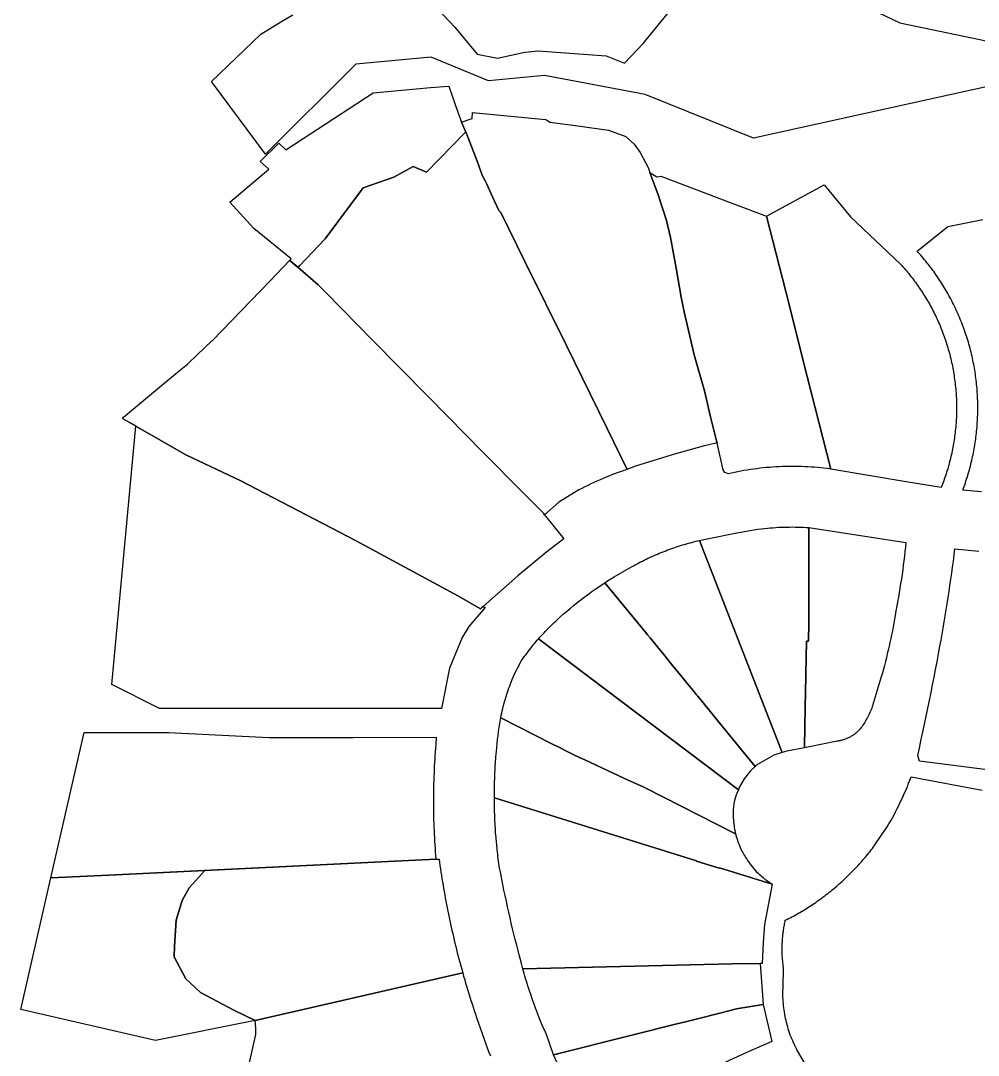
# Model space of a CAD drawing. Header units: metres. Extents: x 3 to 1005126, y 39 to 4383651.
# Drawn here: x 477235.8 to 477430.3, y 4370640.1 to 4370850.3 of the extents above; entities that cross this region are included whole.
import ezdxf

# ---------------------------------------------------------------- set-up
doc = ezdxf.new("R2010")
doc.units = ezdxf.units.M
doc.header["$MEASUREMENT"] = 0
doc.layers.add('TM_Llucmajor', color=7, linetype='Continuous')

msp = doc.modelspace()

# ---------------------------------------------------------------- linework, layer by layer
at = {"layer": 'TM_Llucmajor', "linetype": 'Continuous', "flags": 128}
for points in [[(477386.14, 4370863.43), (477414.38, 4370849.89), (477444.88, 4370843.52), (477447.28, 4370840.26), (477384.65, 4370826.43), (477362.64, 4370835.33), (477342.19, 4370839.16), (477330.82, 4370838.07), (477319.18, 4370842.88), (477303.84, 4370841.44), (477285.53, 4370823.15), (477285.53, 4370823.15), (477274.54, 4370837.91), (477284.59, 4370847.59), (477288.66, 4370850.05), (477291.07, 4370851.51)], [(477320.31, 4370852.85), (477322.81, 4370850.22), (477323.98, 4370849), (477328.52, 4370843.51), (477332.64, 4370842.71), (477338.17, 4370843.88), (477340.93, 4370844.16), (477354.69, 4370843.16), (477358.43, 4370841.65), (477362.22, 4370845.67), (477376, 4370862.53)], [(477430.94, 4370754.6), (477430.18, 4370754.67), (477429.42, 4370754.73), (477428.66, 4370754.8), (477427.9, 4370754.87), (477427.14, 4370754.95), (477427.28, 4370755.31), (477427.41, 4370755.68), (477427.54, 4370756.04), (477427.67, 4370756.41), (477427.79, 4370756.78), (477427.92, 4370757.15), (477428.03, 4370757.53), (477428.15, 4370757.9), (477428.26, 4370758.28), (477428.37, 4370758.66), (477428.48, 4370759.04), (477428.59, 4370759.42), (477428.69, 4370759.8), (477428.78, 4370760.19), (477428.88, 4370760.57), (477428.97, 4370760.96), (477429.06, 4370761.35), (477429.15, 4370761.74), (477429.23, 4370762.13), (477429.31, 4370762.53), (477429.38, 4370762.92), (477429.46, 4370763.32), (477429.53, 4370763.72), (477429.59, 4370764.12), (477429.66, 4370764.52), (477429.72, 4370764.92), (477429.77, 4370765.32), (477429.83, 4370765.72), (477429.87, 4370766.13), (477429.92, 4370766.53), (477429.96, 4370766.94), (477430, 4370767.34), (477430.04, 4370767.75), (477430.07, 4370768.16), (477430.1, 4370768.57), (477430.12, 4370768.98), (477430.15, 4370769.39), (477430.16, 4370769.8), (477430.18, 4370770.21), (477430.19, 4370770.62), (477430.2, 4370771.04), (477430.2, 4370771.45), (477430.2, 4370771.86), (477430.2, 4370772.28), (477430.19, 4370772.69), (477430.18, 4370773.1), (477430.16, 4370773.52), (477430.15, 4370773.93), (477430.12, 4370774.35), (477430.1, 4370774.76), (477430.07, 4370775.18), (477430.04, 4370775.59), (477430, 4370776.01), (477429.96, 4370776.42), (477429.92, 4370776.83), (477429.87, 4370777.25), (477429.82, 4370777.66), (477429.76, 4370778.07), (477429.71, 4370778.49), (477429.64, 4370778.9), (477429.58, 4370779.31), (477429.51, 4370779.72), (477429.44, 4370780.13), (477429.36, 4370780.54), (477429.28, 4370780.95), (477429.19, 4370781.36), (477429.11, 4370781.77), (477429.02, 4370782.18), (477428.92, 4370782.58), (477428.82, 4370782.99), (477428.72, 4370783.39), (477428.62, 4370783.79), (477428.51, 4370784.2), (477428.4, 4370784.6), (477428.28, 4370785), (477428.16, 4370785.4), (477428.04, 4370785.79), (477427.91, 4370786.19), (477427.78, 4370786.58), (477427.65, 4370786.98), (477427.51, 4370787.37), (477427.37, 4370787.76), (477427.23, 4370788.15), (477427.08, 4370788.54), (477426.94, 4370788.92), (477426.78, 4370789.31), (477426.63, 4370789.69), (477426.47, 4370790.07), (477426.3, 4370790.45), (477426.14, 4370790.83), (477425.97, 4370791.2), (477425.8, 4370791.57), (477425.62, 4370791.95), (477425.45, 4370792.32), (477425.27, 4370792.68), (477425.08, 4370793.05), (477424.9, 4370793.41), (477424.71, 4370793.77), (477424.51, 4370794.13), (477424.32, 4370794.49), (477424.12, 4370794.85), (477423.92, 4370795.2), (477423.89, 4370795.26), (477423.72, 4370795.55), (477423.51, 4370795.9), (477423.3, 4370796.24), (477423.09, 4370796.59), (477422.88, 4370796.93), (477422.66, 4370797.27), (477422.44, 4370797.6), (477422.22, 4370797.94), (477421.99, 4370798.27), (477421.77, 4370798.6), (477421.54, 4370798.93), (477421.31, 4370799.25), (477421.07, 4370799.57), (477420.84, 4370799.89), (477420.6, 4370800.21), (477420.36, 4370800.52), (477420.12, 4370800.83), (477419.87, 4370801.14), (477419.63, 4370801.45), (477419.38, 4370801.75), (477419.13, 4370802.05), (477418.88, 4370802.35), (477418.62, 4370802.64), (477418.37, 4370802.93), (477418.11, 4370803.22), (477417.85, 4370803.51), (477424.11, 4370808.5), (477431.2, 4370809.92)], [(477433.15, 4370697.97), (477418.37, 4370699.88), (477417.99, 4370701.01), (477418.33, 4370702.52), (477418.66, 4370704.02), (477418.99, 4370705.52), (477419.31, 4370707.03), (477420.07, 4370710.67), (477420.39, 4370712.23), (477420.71, 4370713.8), (477421.02, 4370715.37), (477421.33, 4370716.95), (477421.63, 4370718.52), (477421.92, 4370720.09), (477422.21, 4370721.66), (477422.5, 4370723.24), (477422.73, 4370724.47), (477422.95, 4370725.7), (477423.17, 4370726.93), (477423.38, 4370728.16), (477423.59, 4370729.4), (477423.79, 4370730.63), (477423.99, 4370731.87), (477424.18, 4370733.1), (477424.37, 4370734.34), (477424.55, 4370735.58), (477424.73, 4370736.82), (477424.9, 4370738.06), (477425.07, 4370739.3), (477425.23, 4370740.54), (477425.39, 4370741.78), (477425.54, 4370743.02), (477426.23, 4370742.94), (477426.92, 4370742.86), (477427.62, 4370742.79), (477428.31, 4370742.72), (477429, 4370742.65), (477429.7, 4370742.59), (477430.39, 4370742.53)], [(477408.1, 4370615.97), (477393.75, 4370640.71), (477393.54, 4370641.09), (477393.34, 4370641.47), (477393.15, 4370641.86), (477392.96, 4370642.25), (477392.88, 4370642.43), (477392.82, 4370642.54), (477392.78, 4370642.64), (477392.61, 4370643.04), (477392.44, 4370643.45), (477392.28, 4370643.84), (477392.12, 4370644.25), (477391.98, 4370644.67), (477391.84, 4370645.09), (477391.71, 4370645.49), (477391.58, 4370645.91), (477391.46, 4370646.33), (477391.35, 4370646.77), (477391.25, 4370647.2), (477391.16, 4370647.62), (477391.07, 4370648.04), (477390.99, 4370648.47), (477390.92, 4370648.91), (477390.86, 4370649.34), (477390.8, 4370649.77), (477390.75, 4370650.21), (477390.71, 4370650.64), (477390.68, 4370651.07), (477390.67, 4370651.2), (477390.65, 4370651.47), (477390.63, 4370651.94), (477390.62, 4370652.38), (477390.62, 4370652.82), (477390.63, 4370653.25), (477390.64, 4370653.67), (477390.66, 4370654.11), (477390.73, 4370657.8), (477390.51, 4370659.76), (477390.5, 4370660.01), (477390.48, 4370660.25), (477390.47, 4370660.5), (477390.47, 4370660.74), (477390.46, 4370660.99), (477390.46, 4370661.23), (477390.45, 4370661.47), (477390.45, 4370661.73), (477390.46, 4370661.97), (477390.46, 4370662.21), (477390.47, 4370662.46), (477390.48, 4370662.71), (477390.49, 4370662.95), (477390.5, 4370663.19), (477390.52, 4370663.44), (477390.53, 4370663.69), (477390.55, 4370663.93), (477390.58, 4370664.17), (477390.6, 4370664.42), (477390.63, 4370664.66), (477390.65, 4370664.9), (477390.68, 4370665.14), (477390.72, 4370665.38), (477390.75, 4370665.62), (477390.79, 4370665.88), (477390.83, 4370666.11), (477390.87, 4370666.36), (477390.91, 4370666.59), (477390.95, 4370666.83), (477391, 4370667.07), (477391.05, 4370667.31), (477391.1, 4370667.55), (477391.44, 4370667.72), (477391.77, 4370667.89), (477392.1, 4370668.06), (477392.44, 4370668.24), (477392.77, 4370668.42), (477393.1, 4370668.6), (477393.43, 4370668.79), (477393.76, 4370668.97), (477394.08, 4370669.16), (477394.41, 4370669.35), (477394.73, 4370669.55), (477395.06, 4370669.75), (477395.38, 4370669.95), (477395.7, 4370670.15), (477396.02, 4370670.35), (477396.34, 4370670.56), (477396.65, 4370670.77), (477396.97, 4370670.98), (477397.28, 4370671.2), (477397.59, 4370671.41), (477397.9, 4370671.63), (477398.21, 4370671.86), (477398.52, 4370672.08), (477398.82, 4370672.31), (477399.13, 4370672.53), (477399.43, 4370672.77), (477399.73, 4370673), (477400.03, 4370673.24), (477400.33, 4370673.47), (477400.62, 4370673.71), (477400.92, 4370673.96), (477401.21, 4370674.2), (477401.5, 4370674.45), (477401.79, 4370674.7), (477402.07, 4370674.95), (477402.36, 4370675.2), (477402.64, 4370675.46), (477402.92, 4370675.71), (477403.2, 4370675.97), (477403.47, 4370676.24), (477403.75, 4370676.5), (477404.02, 4370676.77), (477404.29, 4370677.03), (477404.56, 4370677.3), (477404.82, 4370677.57), (477405.09, 4370677.85), (477405.35, 4370678.12), (477405.61, 4370678.4), (477405.87, 4370678.68), (477406.12, 4370678.96), (477406.37, 4370679.24), (477406.63, 4370679.53), (477406.87, 4370679.81), (477407.12, 4370680.1), (477407.36, 4370680.39), (477407.6, 4370680.68), (477407.84, 4370680.97), (477408.08, 4370681.26), (477408.31, 4370681.56), (477408.55, 4370681.86), (477408.78, 4370682.16), (477409, 4370682.46), (477409.23, 4370682.76), (477409.45, 4370683.06), (477411.8, 4370686.55), (477412.16, 4370687.16), (477412.51, 4370687.77), (477412.85, 4370688.38), (477413.18, 4370689), (477413.51, 4370689.62), (477413.84, 4370690.25), (477414.15, 4370690.88), (477414.46, 4370691.52), (477414.76, 4370692.15), (477415.05, 4370692.79), (477415.34, 4370693.44), (477415.62, 4370694.08), (477415.89, 4370694.73), (477416.15, 4370695.39), (477416.41, 4370696.04), (477416.66, 4370696.7), (477431.07, 4370693.97)], [(477282.24, 4370638.31), (477283.56, 4370644.35), (477283.59, 4370645.62), (477283.43, 4370647.21), (477325.58, 4370656.88), (477325.77, 4370656.19), (477325.98, 4370655.49), (477326.18, 4370654.79), (477326.6, 4370653.39), (477327.26, 4370651.29), (477327.48, 4370650.61), (477327.7, 4370649.9), (477327.93, 4370649.21), (477328.16, 4370648.51), (477328.4, 4370647.82), (477329.54, 4370644.54), (477330.84, 4370640.91), (477331.2, 4370640.01)], [(477345.02, 4370637.96), (477344.04, 4370640.25), (477359.66, 4370644.17), (477360.73, 4370644.42), (477368.54, 4370646.38), (477371.13, 4370647.02), (477373, 4370647.5), (477378.08, 4370648.77), (477381.19, 4370649.54), (477386.61, 4370650.43), (477388.33, 4370642.92), (477383.59, 4370640.82), (477383.59, 4370640.82), (477378.96, 4370638.71)]]:
    msp.add_lwpolyline(points, dxfattribs=at)
for points in [[(477307.41, 4370835.66), (477319.01, 4370836.69), (477319.01, 4370836.69), (477322.75, 4370837.02), (477324.61, 4370831.73), (477325.34, 4370829.7), (477326.18, 4370827.76), (477326.2, 4370827.72), (477326.06, 4370827.61), (477318.23, 4370819.51), (477315.49, 4370820.69), (477311.58, 4370818.48), (477305.37, 4370816.35), (477297.62, 4370805.98), (477292.42, 4370800.53), (477292.09, 4370800.21), (477290.46, 4370801.61), (477290.75, 4370801.9), (477283.15, 4370808.09), (477278.25, 4370813.43), (477278.25, 4370813.43), (477278.25, 4370813.43), (477286.17, 4370820.11), (477284.45, 4370821.69), (477288.21, 4370825.43), (477288.21, 4370825.43), (477288.21, 4370825.43), (477289.68, 4370824.08), (477307.41, 4370835.66)], [(477348.95, 4370828.92), (477355.18, 4370828.06), (477358.72, 4370826.75), (477360.38, 4370825.19), (477361.6, 4370823.51), (477363.24, 4370820.47), (477363.61, 4370819.44), (477365.26, 4370814.91), (477367, 4370809.69), (477367.79, 4370806.24), (477368.22, 4370804.1), (477368.94, 4370800.02), (477369.98, 4370794.1), (477370.57, 4370791.17), (477372.57, 4370782.42), (477374.68, 4370775.09), (477375.93, 4370769.8), (477377.14, 4370764.94), (477377.23, 4370764.54), (477374.43, 4370763.84), (477368.34, 4370762.15), (477367.93, 4370762.03), (477360.68, 4370759.8), (477358.93, 4370759.14), (477358.88, 4370759.24), (477354.9, 4370767.45), (477349.77, 4370777.92), (477346.66, 4370784.29), (477338.22, 4370801.41), (477333.34, 4370811.31), (477333.16, 4370811.49), (477332.89, 4370811.76), (477331.63, 4370814.53), (477330.47, 4370817.08), (477330.18, 4370817.66), (477329.54, 4370818.92), (477328.5, 4370821.73), (477326.71, 4370826.53), (477326.2, 4370827.72), (477326.18, 4370827.76), (477325.34, 4370829.7), (477327.47, 4370830.43), (477327.55, 4370831.65), (477342.41, 4370830.25), (477342.58, 4370830.14), (477343.3, 4370829.7), (477348.95, 4370828.92)], [(477307.29, 4370785.38), (477301.16, 4370791.61), (477297.59, 4370795.26), (477296.24, 4370796.64), (477292.09, 4370800.21), (477292.42, 4370800.53), (477297.62, 4370805.98), (477305.37, 4370816.35), (477311.58, 4370818.48), (477315.49, 4370820.69), (477318.23, 4370819.51), (477326.06, 4370827.61), (477326.2, 4370827.72), (477326.71, 4370826.53), (477328.5, 4370821.73), (477329.54, 4370818.92), (477330.18, 4370817.66), (477330.47, 4370817.08), (477331.63, 4370814.53), (477332.89, 4370811.76), (477333.16, 4370811.49), (477333.34, 4370811.31), (477338.22, 4370801.41), (477346.66, 4370784.29), (477349.77, 4370777.92), (477354.9, 4370767.45), (477358.88, 4370759.24), (477358.93, 4370759.14), (477356, 4370758.12), (477355.36, 4370757.86), (477354.1, 4370757.32), (477353.48, 4370757.04), (477352.85, 4370756.76), (477352.23, 4370756.48), (477351.61, 4370756.19), (477351, 4370755.9), (477350.38, 4370755.6), (477349.77, 4370755.3), (477349.16, 4370754.99), (477345.09, 4370752.48), (477342.22, 4370749.91), (477342.08, 4370750.09), (477342.14, 4370750.13), (477335.34, 4370756.86), (477332.09, 4370760.18), (477329.66, 4370762.64), (477322.54, 4370769.91), (477318.38, 4370774.14), (477307.29, 4370785.38)], [(477377.32, 4370764.2), (477377.23, 4370764.54), (477377.14, 4370764.94), (477375.93, 4370769.8), (477374.68, 4370775.09), (477372.57, 4370782.42), (477370.57, 4370791.17), (477369.98, 4370794.1), (477368.94, 4370800.02), (477368.22, 4370804.1), (477367.79, 4370806.24), (477367, 4370809.69), (477365.26, 4370814.91), (477363.61, 4370819.44), (477364.99, 4370818.55), (477365.79, 4370818.73), (477380.41, 4370813.18), (477387.31, 4370810.56), (477391.19, 4370795.26), (477395.56, 4370778.04), (477400.32, 4370759.21), (477400.11, 4370759.24), (477399.58, 4370759.31), (477398.94, 4370759.38), (477398.3, 4370759.45), (477397.65, 4370759.51), (477397, 4370759.57), (477396.35, 4370759.62), (477395.7, 4370759.66), (477395.05, 4370759.69), (477394.4, 4370759.71), (477393.75, 4370759.73), (477393.1, 4370759.74), (477392.45, 4370759.75), (477391.79, 4370759.74), (477391.14, 4370759.73), (477390.49, 4370759.71), (477389.84, 4370759.68), (477389.18, 4370759.65), (477388.53, 4370759.61), (477387.88, 4370759.56), (477387.23, 4370759.5), (477386.58, 4370759.44), (477385.94, 4370759.37), (477385.29, 4370759.29), (477384.64, 4370759.2), (477384, 4370759.11), (477383.36, 4370759.01), (477382.71, 4370758.9), (477382.07, 4370758.79), (477381.44, 4370758.67), (477380.8, 4370758.54), (477380.17, 4370758.4), (477379.53, 4370758.26), (477378.84, 4370758.51), (477378.49, 4370759.03), (477377.32, 4370764.2)], [(477391.19, 4370795.26), (477387.31, 4370810.56), (477398.96, 4370816.93), (477404.36, 4370810.43), (477414.5, 4370800.84), (477414.74, 4370800.57), (477414.98, 4370800.3), (477415.22, 4370800.03), (477415.46, 4370799.76), (477415.7, 4370799.48), (477415.93, 4370799.2), (477416.16, 4370798.92), (477416.39, 4370798.63), (477416.62, 4370798.35), (477416.85, 4370798.06), (477417.07, 4370797.76), (477417.3, 4370797.47), (477417.52, 4370797.17), (477417.73, 4370796.87), (477417.95, 4370796.57), (477418.16, 4370796.26), (477418.37, 4370795.96), (477418.58, 4370795.65), (477418.79, 4370795.33), (477418.84, 4370795.26), (477419, 4370795.02), (477419.2, 4370794.7), (477419.4, 4370794.38), (477419.59, 4370794.06), (477419.79, 4370793.74), (477419.98, 4370793.41), (477420.17, 4370793.09), (477420.36, 4370792.76), (477420.54, 4370792.42), (477420.72, 4370792.09), (477420.9, 4370791.75), (477421.08, 4370791.42), (477421.25, 4370791.08), (477421.42, 4370790.73), (477421.59, 4370790.39), (477421.76, 4370790.04), (477421.92, 4370789.69), (477422.08, 4370789.34), (477422.23, 4370788.99), (477422.39, 4370788.64), (477422.54, 4370788.29), (477422.69, 4370787.93), (477422.83, 4370787.57), (477422.97, 4370787.21), (477423.11, 4370786.85), (477423.24, 4370786.49), (477423.38, 4370786.12), (477423.5, 4370785.76), (477423.63, 4370785.39), (477423.75, 4370785.02), (477423.87, 4370784.65), (477423.99, 4370784.28), (477424.1, 4370783.91), (477424.21, 4370783.53), (477424.31, 4370783.16), (477424.42, 4370782.78), (477424.51, 4370782.4), (477424.61, 4370782.03), (477424.7, 4370781.65), (477424.79, 4370781.27), (477424.88, 4370780.89), (477424.96, 4370780.51), (477425.04, 4370780.12), (477425.11, 4370779.74), (477425.18, 4370779.36), (477425.25, 4370778.97), (477425.32, 4370778.59), (477425.38, 4370778.2), (477425.43, 4370777.82), (477425.49, 4370777.43), (477425.54, 4370777.04), (477425.59, 4370776.66), (477425.63, 4370776.27), (477425.67, 4370775.88), (477425.71, 4370775.49), (477425.74, 4370775.11), (477425.77, 4370774.72), (477425.8, 4370774.33), (477425.82, 4370773.94), (477425.84, 4370773.55), (477425.85, 4370773.17), (477425.87, 4370772.78), (477425.87, 4370772.39), (477425.88, 4370772), (477425.88, 4370771.62), (477425.88, 4370771.23), (477425.87, 4370770.84), (477425.86, 4370770.46), (477425.85, 4370770.07), (477425.84, 4370769.69), (477425.82, 4370769.3), (477425.8, 4370768.92), (477425.77, 4370768.53), (477425.74, 4370768.15), (477425.71, 4370767.77), (477425.67, 4370767.39), (477425.63, 4370767.01), (477425.59, 4370766.63), (477425.54, 4370766.25), (477425.49, 4370765.87), (477425.44, 4370765.49), (477425.39, 4370765.12), (477425.33, 4370764.74), (477425.27, 4370764.37), (477425.2, 4370764), (477425.13, 4370763.63), (477425.06, 4370763.26), (477424.99, 4370762.89), (477424.91, 4370762.52), (477424.83, 4370762.15), (477424.74, 4370761.79), (477424.66, 4370761.42), (477424.57, 4370761.06), (477424.48, 4370760.7), (477424.38, 4370760.34), (477424.28, 4370759.98), (477424.18, 4370759.63), (477424.08, 4370759.27), (477423.97, 4370758.92), (477423.86, 4370758.57), (477423.75, 4370758.22), (477423.63, 4370757.87), (477423.51, 4370757.53), (477423.39, 4370757.18), (477423.27, 4370756.84), (477423.14, 4370756.5), (477423.02, 4370756.16), (477422.88, 4370755.82), (477422.75, 4370755.49), (477415.62, 4370756.63), (477400.32, 4370759.21), (477395.56, 4370778.04), (477391.19, 4370795.26)], [(477307.29, 4370785.38), (477318.38, 4370774.14), (477322.54, 4370769.91), (477329.66, 4370762.64), (477332.09, 4370760.18), (477335.34, 4370756.86), (477342.14, 4370750.13), (477342.08, 4370750.09), (477342.22, 4370749.91), (477346.12, 4370745.05), (477342.65, 4370742.43), (477336.8, 4370737.52), (477332.08, 4370733.37), (477329.73, 4370731.3), (477329.42, 4370731.03), (477329.21, 4370730.82), (477324.72, 4370733.38), (477303.81, 4370744.71), (477280.53, 4370756.82), (477269.37, 4370762.11), (477259.16, 4370767.95), (477257.91, 4370768.67), (477256.55, 4370769.44), (477256.51, 4370769.47), (477256.67, 4370769.73), (477267.67, 4370778.89), (477269.66, 4370780.55), (477270.01, 4370780.88), (477274.64, 4370785.26), (477274.74, 4370785.36), (477286.39, 4370797.4), (477290.41, 4370801.55), (477290.46, 4370801.61), (477291.98, 4370800.3), (477292.07, 4370800.22), (477296.24, 4370796.64), (477297.59, 4370795.26), (477301.16, 4370791.61), (477307.29, 4370785.38)], [(477329.73, 4370731.3), (477330.12, 4370731.09), (477326.81, 4370727.26), (477325.46, 4370724.99), (477322.91, 4370718.8), (477321.25, 4370710.59), (477264, 4370710.55), (477254.34, 4370715.44), (477259.16, 4370767.95), (477269.37, 4370762.11), (477280.53, 4370756.82), (477303.81, 4370744.71), (477324.72, 4370733.38), (477329.21, 4370730.82), (477329.42, 4370731.03), (477329.73, 4370731.3)], [(477390.49, 4370701.63), (477373.68, 4370744.71), (477373.91, 4370744.76), (477374.58, 4370744.91), (477375.24, 4370745.05), (477375.91, 4370745.19), (477376.57, 4370745.33), (477377.91, 4370745.61), (477378.57, 4370745.74), (477379.24, 4370745.88), (477379.91, 4370746.01), (477380.58, 4370746.13), (477381.24, 4370746.26), (477383.25, 4370746.62), (477383.92, 4370746.74), (477384.32, 4370746.8), (477384.72, 4370746.86), (477385.12, 4370746.92), (477385.52, 4370746.98), (477386.9, 4370747.15), (477387.46, 4370747.21), (477388.02, 4370747.26), (477388.58, 4370747.3), (477389.15, 4370747.34), (477389.71, 4370747.38), (477390.27, 4370747.4), (477390.84, 4370747.42), (477391.4, 4370747.44), (477391.97, 4370747.44), (477392.53, 4370747.45), (477393.09, 4370747.44), (477393.66, 4370747.43), (477394.22, 4370747.41), (477394.78, 4370747.39), (477395.35, 4370747.36), (477395.91, 4370747.32), (477395.88, 4370728.01), (477395.84, 4370724.26), (477395.39, 4370724.26), (477395.35, 4370720.85), (477395.29, 4370717.59), (477395.28, 4370716.85), (477395.23, 4370714.21), (477395.1, 4370707.06), (477395.02, 4370702.62), (477391.43, 4370701.91), (477390.49, 4370701.63)], [(477395.02, 4370702.62), (477395.1, 4370707.06), (477395.23, 4370714.21), (477395.28, 4370716.85), (477395.29, 4370717.59), (477395.35, 4370720.85), (477395.39, 4370724.26), (477395.84, 4370724.26), (477395.88, 4370728.01), (477395.91, 4370747.32), (477415.61, 4370744.31), (477415.51, 4370743.38), (477415.41, 4370742.44), (477415.3, 4370741.52), (477415.18, 4370740.59), (477415.06, 4370739.66), (477414.94, 4370738.73), (477414.81, 4370737.8), (477414.67, 4370736.88), (477414.53, 4370735.95), (477414.38, 4370735.03), (477414.23, 4370734.1), (477414.08, 4370733.18), (477413.91, 4370732.26), (477413.75, 4370731.34), (477413.58, 4370730.42), (477413.4, 4370729.5), (477413.27, 4370728.71), (477413.13, 4370727.93), (477412.99, 4370727.14), (477412.84, 4370726.35), (477412.69, 4370725.57), (477412.52, 4370724.78), (477412.36, 4370724), (477412.19, 4370723.22), (477412.01, 4370722.44), (477411.82, 4370721.66), (477411.63, 4370720.89), (477411.44, 4370720.11), (477411.24, 4370719.34), (477411.03, 4370718.56), (477410.82, 4370717.79), (477410.6, 4370717.03), (477408.77, 4370710.94), (477408.65, 4370710.64), (477408.54, 4370710.34), (477408.41, 4370710.04), (477408.28, 4370709.74), (477408.15, 4370709.45), (477408.01, 4370709.16), (477407.86, 4370708.87), (477407.71, 4370708.59), (477407.55, 4370708.31), (477407.39, 4370708.03), (477407.22, 4370707.75), (477407.05, 4370707.48), (477406.87, 4370707.21), (477406.69, 4370706.95), (477406.5, 4370706.69), (477406.31, 4370706.43), (477406.2, 4370706.31), (477406.08, 4370706.19), (477405.97, 4370706.07), (477405.85, 4370705.95), (477405.72, 4370705.84), (477405.6, 4370705.73), (477405.47, 4370705.62), (477405.34, 4370705.52), (477405.2, 4370705.41), (477405.07, 4370705.31), (477404.93, 4370705.21), (477404.79, 4370705.12), (477404.65, 4370705.03), (477404.5, 4370704.94), (477404.35, 4370704.85), (477404.2, 4370704.77), (477404.05, 4370704.69), (477403.9, 4370704.62), (477403.75, 4370704.55), (477403.59, 4370704.48), (477403.44, 4370704.41), (477403.28, 4370704.35), (477403.12, 4370704.29), (477402.96, 4370704.24), (477402.8, 4370704.19), (477402.64, 4370704.14), (477402.47, 4370704.09), (477402.31, 4370704.05), (477402.15, 4370704.02), (477401.99, 4370703.99), (477401.82, 4370703.96), (477401.66, 4370703.93), (477395.02, 4370702.62)], [(477362.99, 4370725.73), (477354.42, 4370736.13), (477355.02, 4370736.52), (477355.68, 4370736.94), (477356.34, 4370737.35), (477359.88, 4370739.35), (477360.25, 4370739.56), (477360.61, 4370739.76), (477360.98, 4370739.96), (477361.35, 4370740.15), (477361.72, 4370740.34), (477362.09, 4370740.53), (477362.46, 4370740.72), (477362.84, 4370740.9), (477363.21, 4370741.09), (477363.59, 4370741.26), (477363.97, 4370741.44), (477364.35, 4370741.61), (477364.74, 4370741.78), (477365.12, 4370741.94), (477365.51, 4370742.11), (477365.89, 4370742.26), (477366.28, 4370742.42), (477366.67, 4370742.57), (477367.06, 4370742.72), (477367.45, 4370742.87), (477367.85, 4370743.01), (477368.24, 4370743.15), (477368.64, 4370743.29), (477369.03, 4370743.42), (477369.43, 4370743.55), (477369.83, 4370743.68), (477370.23, 4370743.8), (477370.63, 4370743.92), (477371.03, 4370744.04), (477371.43, 4370744.15), (477371.83, 4370744.26), (477372.23, 4370744.37), (477373.25, 4370744.61), (477373.68, 4370744.71), (477390.49, 4370701.63), (477388.78, 4370701.12), (477385.44, 4370699.17), (477385, 4370698.78), (477380.97, 4370703.69), (477377.66, 4370707.74), (477373.31, 4370713.08), (477373.01, 4370713.45), (477372.66, 4370713.88), (477370.98, 4370715.94), (477370.17, 4370716.94), (477367.95, 4370719.65), (477366.41, 4370721.54), (477365.06, 4370723.2), (477363.62, 4370724.96), (477363.12, 4370725.57), (477362.99, 4370725.73)], [(477381.56, 4370694.08), (477340.97, 4370724.72), (477341.27, 4370725.06), (477341.83, 4370725.68), (477342.11, 4370725.98), (477342.4, 4370726.28), (477342.68, 4370726.58), (477342.97, 4370726.88), (477343.27, 4370727.17), (477343.56, 4370727.47), (477343.86, 4370727.76), (477344.16, 4370728.04), (477344.46, 4370728.33), (477344.76, 4370728.61), (477345.38, 4370729.17), (477346, 4370729.71), (477346.32, 4370729.98), (477346.91, 4370730.49), (477347.5, 4370730.99), (477348.1, 4370731.48), (477348.71, 4370731.97), (477349.32, 4370732.45), (477349.94, 4370732.93), (477351.18, 4370733.87), (477351.81, 4370734.32), (477352.44, 4370734.78), (477353.72, 4370735.66), (477354.42, 4370736.13), (477362.99, 4370725.73), (477363.12, 4370725.57), (477363.62, 4370724.96), (477365.06, 4370723.2), (477366.41, 4370721.54), (477367.95, 4370719.65), (477370.17, 4370716.94), (477370.98, 4370715.94), (477372.66, 4370713.88), (477373.01, 4370713.45), (477373.31, 4370713.08), (477377.66, 4370707.74), (477380.97, 4370703.69), (477385, 4370698.78), (477384, 4370697.9), (477382.72, 4370696.28), (477381.8, 4370694.67), (477381.56, 4370694.08)], [(477343.83, 4370703.34), (477333.31, 4370708.66), (477333.33, 4370708.76), (477333.41, 4370709.21), (477333.51, 4370709.66), (477333.6, 4370710.11), (477333.71, 4370710.56), (477333.93, 4370711.46), (477334.05, 4370711.9), (477334.18, 4370712.35), (477334.31, 4370712.79), (477334.59, 4370713.67), (477334.74, 4370714.1), (477334.89, 4370714.54), (477335.05, 4370714.97), (477335.21, 4370715.4), (477335.64, 4370716.46), (477335.84, 4370716.94), (477336.05, 4370717.41), (477336.26, 4370717.87), (477336.49, 4370718.34), (477336.71, 4370718.8), (477336.95, 4370719.26), (477337.19, 4370719.72), (477337.44, 4370720.17), (477337.67, 4370720.51), (477337.91, 4370720.84), (477338.15, 4370721.18), (477338.4, 4370721.51), (477338.64, 4370721.85), (477338.89, 4370722.18), (477339.15, 4370722.51), (477339.4, 4370722.83), (477339.66, 4370723.16), (477339.92, 4370723.48), (477340.19, 4370723.8), (477340.45, 4370724.12), (477340.72, 4370724.43), (477340.97, 4370724.72), (477381.56, 4370694.08), (477381.13, 4370693.04), (477380.76, 4370691.89), (477380.71, 4370691.6), (477380.67, 4370691.31), (477380.64, 4370691.02), (477380.6, 4370690.72), (477380.54, 4370689.82), (477380.53, 4370689.52), (477380.53, 4370688.6), (477380.59, 4370687.67), (477380.65, 4370687.05), (477380.7, 4370686.74), (477380.74, 4370686.43), (477380.8, 4370686.12), (477380.85, 4370685.81), (477381, 4370685.14), (477362.61, 4370694.45), (477362.35, 4370694.57), (477358.43, 4370696.39), (477357.17, 4370696.97), (477350.38, 4370700.13), (477349.42, 4370700.57), (477347.85, 4370701.3), (477347.08, 4370701.69), (477345.09, 4370702.7), (477343.83, 4370703.34)], [(477373.07, 4370679.65), (477332.03, 4370692.42), (477332.03, 4370692.95), (477332.04, 4370693.43), (477332.04, 4370693.89), (477332.04, 4370694.35), (477332.05, 4370694.81), (477332.05, 4370695.27), (477332.06, 4370695.73), (477332.08, 4370696.19), (477332.09, 4370696.65), (477332.11, 4370697.11), (477332.13, 4370697.57), (477332.15, 4370698.03), (477332.17, 4370698.49), (477332.2, 4370698.95), (477332.22, 4370699.41), (477332.26, 4370699.87), (477332.29, 4370700.33), (477332.32, 4370700.79), (477332.41, 4370701.83), (477332.49, 4370702.64), (477332.57, 4370703.46), (477332.67, 4370704.27), (477332.77, 4370705.08), (477332.87, 4370705.89), (477332.99, 4370706.7), (477333.11, 4370707.51), (477333.24, 4370708.31), (477333.31, 4370708.66), (477343.83, 4370703.34), (477345.09, 4370702.7), (477347.08, 4370701.69), (477347.85, 4370701.3), (477349.42, 4370700.57), (477350.38, 4370700.13), (477357.17, 4370696.97), (477358.43, 4370696.39), (477362.35, 4370694.57), (477362.61, 4370694.45), (477381, 4370685.14), (477381.07, 4370684.89), (477381.15, 4370684.58), (477381.24, 4370684.27), (477381.54, 4370683.37), (477381.66, 4370683.07), (477381.77, 4370682.77), (477382.16, 4370681.9), (477382.3, 4370681.61), (477382.45, 4370681.33), (477382.6, 4370681.04), (477382.76, 4370680.77), (477382.92, 4370680.49), (477383.08, 4370680.22), (477383.26, 4370679.95), (477383.43, 4370679.69), (477383.61, 4370679.43), (477383.8, 4370679.17), (477384.18, 4370678.67), (477384.58, 4370678.19), (477385.21, 4370677.5), (477385.65, 4370677.06), (477385.88, 4370676.85), (477386.1, 4370676.65), (477386.33, 4370676.45), (477386.57, 4370676.25), (477386.8, 4370676.06), (477387.04, 4370675.87), (477387.28, 4370675.69), (477387.52, 4370675.52), (477387.76, 4370675.34), (477388.26, 4370675.02), (477388.45, 4370674.89), (477377.73, 4370678.2), (477377.7, 4370678.12), (477373.05, 4370679.58), (477373.07, 4370679.65)], [(477241.92, 4370676.18), (477248.67, 4370705.73), (477265.83, 4370705.72), (477286.3, 4370704.7), (477288.69, 4370704.7), (477294.14, 4370704.71), (477303.43, 4370704.71), (477320.2, 4370704.74), (477320.1, 4370703.22), (477320.04, 4370702.5), (477319.99, 4370701.77), (477319.94, 4370701.05), (477319.89, 4370700.32), (477319.85, 4370699.6), (477319.81, 4370698.87), (477319.78, 4370698.14), (477319.75, 4370697.42), (477319.72, 4370696.69), (477319.69, 4370695.96), (477319.67, 4370695.23), (477319.66, 4370694.51), (477319.65, 4370693.78), (477319.64, 4370693.05), (477319.63, 4370692.32), (477319.63, 4370691.6), (477319.63, 4370690.87), (477319.64, 4370690.14), (477319.65, 4370689.41), (477319.67, 4370688.68), (477319.68, 4370687.96), (477319.7, 4370687.23), (477319.73, 4370686.5), (477319.76, 4370685.78), (477319.79, 4370685.05), (477319.83, 4370684.32), (477319.87, 4370683.6), (477319.91, 4370682.87), (477319.96, 4370682.14), (477320.01, 4370681.42), (477320.07, 4370680.69), (477320.13, 4370679.97), (477253.68, 4370676.74), (477241.92, 4370676.18)], [(477332.03, 4370692.42), (477373.07, 4370679.65), (477373.05, 4370679.58), (477377.7, 4370678.12), (477377.73, 4370678.2), (477388.45, 4370674.89), (477386.88, 4370666.67), (477386.61, 4370663.06), (477386.39, 4370658.81), (477385.98, 4370658.79), (477380.34, 4370658.69), (477337.79, 4370657.71), (477337.64, 4370658.26), (477337.5, 4370658.78), (477337.24, 4370659.79), (477337.11, 4370660.3), (477336.82, 4370661.42), (477336.54, 4370662.53), (477336.26, 4370663.63), (477335.98, 4370664.75), (477335.71, 4370665.85), (477335.45, 4370666.97), (477335.19, 4370668.08), (477334.93, 4370669.2), (477334.68, 4370670.32), (477334.44, 4370671.44), (477334.2, 4370672.56), (477333.96, 4370673.68), (477333.73, 4370674.8), (477333.51, 4370675.92), (477333.29, 4370677.05), (477333.07, 4370678.17), (477332.93, 4370679.11), (477332.87, 4370679.59), (477332.8, 4370680.06), (477332.74, 4370680.54), (477332.68, 4370681.01), (477332.63, 4370681.49), (477332.58, 4370681.96), (477332.48, 4370682.92), (477332.43, 4370683.39), (477332.35, 4370684.35), (477332.31, 4370684.82), (477332.27, 4370685.3), (477332.21, 4370686.26), (477332.18, 4370686.73), (477332.16, 4370687.21), (477332.13, 4370687.69), (477332.09, 4370688.65), (477332.08, 4370689.13), (477332.06, 4370689.6), (477332.04, 4370690.56), (477332.04, 4370691.04), (477332.03, 4370691.52), (477332.03, 4370692.42)], [(477283.43, 4370647.21), (477279.1, 4370649.28), (477272.3, 4370652.92), (477269.32, 4370655.64), (477266.95, 4370660.15), (477267.06, 4370662.3), (477267.36, 4370667.58), (477268.63, 4370671.59), (477270, 4370674.14), (477273.23, 4370677.69), (477320.13, 4370679.97), (477320.77, 4370680), (477320.86, 4370679.34), (477320.95, 4370678.68), (477321.05, 4370678.01), (477321.15, 4370677.35), (477321.25, 4370676.69), (477321.36, 4370676.03), (477321.47, 4370675.37), (477321.58, 4370674.71), (477321.69, 4370674.05), (477321.8, 4370673.39), (477321.92, 4370672.73), (477322.04, 4370672.07), (477322.17, 4370671.41), (477322.29, 4370670.75), (477322.42, 4370670.1), (477322.55, 4370669.44), (477322.68, 4370668.78), (477322.82, 4370668.13), (477322.96, 4370667.47), (477323.1, 4370666.82), (477323.24, 4370666.16), (477323.39, 4370665.51), (477323.54, 4370664.86), (477323.69, 4370664.21), (477323.84, 4370663.55), (477324, 4370662.91), (477324.16, 4370662.26), (477324.32, 4370661.61), (477324.48, 4370660.96), (477324.65, 4370660.3), (477324.81, 4370659.67), (477324.99, 4370659.02), (477325.18, 4370658.3), (477325.38, 4370657.61), (477325.58, 4370656.88), (477283.43, 4370647.21)], [(477283.43, 4370647.21), (477263.17, 4370643.11), (477235.8, 4370649.42), (477241.92, 4370676.18), (477253.68, 4370676.74), (477273.23, 4370677.69), (477270, 4370674.14), (477268.63, 4370671.59), (477267.36, 4370667.58), (477267.06, 4370662.3), (477266.95, 4370660.15), (477269.32, 4370655.64), (477272.3, 4370652.92), (477279.1, 4370649.28), (477283.43, 4370647.21)], [(477344.04, 4370640.25), (477342.58, 4370644.33), (477342.37, 4370644.82), (477342.16, 4370645.3), (477341.95, 4370645.79), (477341.74, 4370646.26), (477341.14, 4370647.73), (477340.76, 4370648.71), (477340.57, 4370649.21), (477340.38, 4370649.7), (477340.02, 4370650.71), (477339.84, 4370651.2), (477339.66, 4370651.7), (477339.32, 4370652.7), (477339.15, 4370653.21), (477338.83, 4370654.21), (477338.67, 4370654.71), (477338.51, 4370655.21), (477338.36, 4370655.73), (477338.21, 4370656.22), (477338.06, 4370656.74), (477337.92, 4370657.25), (477337.79, 4370657.71), (477380.34, 4370658.69), (477385.98, 4370658.79), (477386.61, 4370650.43), (477381.19, 4370649.54), (477378.08, 4370648.77), (477373, 4370647.5), (477371.13, 4370647.02), (477368.54, 4370646.38), (477360.73, 4370644.42), (477359.66, 4370644.17), (477344.04, 4370640.25)]]:
    msp.add_lwpolyline(points, close=True, dxfattribs=at)

doc.saveas('drawing.dxf')
